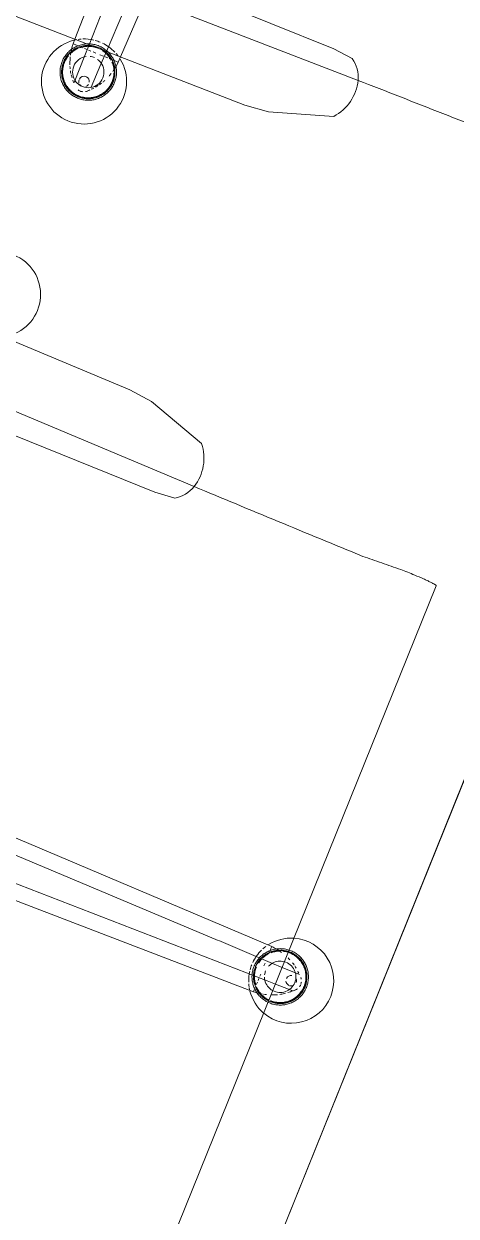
# Model space of a CAD drawing. Header units: inches. Extents: x -13 to 4331, y -638 to 2885.
# Drawn here: x 2842.05 to 2852.51, y 1560.35 to 1589.2 of the extents above; entities that cross this region are included whole.
import ezdxf

# ---------------------------------------------------------------- set-up
doc = ezdxf.new("R2010")
doc.units = ezdxf.units.IN
doc.header["$MEASUREMENT"] = 0
doc.layers.add('I-FURN', color=30, linetype='Continuous', lineweight=9)

# ---------------------------------------------------------------- blocks, each defined once
blk = doc.blocks.new('Furniture 71 - Furniture 50-5502877-FIRST FLOOR POWER _ SIGNAL')
at = {"layer": 'I-FURN'}
for p, q in [((2858.357, 1606.755), (2814.044, 1496.976)), ((2814.044, 1496.976), (2858.357, 1606.755))]:
    blk.add_line(p, q, dxfattribs=at)
blk = doc.blocks.new('HermanMiller_Collection_Eames_SoftPad_SideChair - Arms Swivel Base-V29-FIRST FLOOR POWER _ SIGNAL')
at = {"layer": 'I-FURN'}
for p, q in [((-3.174, 11.848), (3.825, 11.753)), ((3.825, 11.753), (4.418, 11.69)), ((4.418, 11.69), (5.925, 11.201)), ((-1.516, 10.278), (6.145, 10.171)), ((12.475, 10.136), (12.475, -10.205)), ((5.318, 9.685), (-2.766, 9.685)), ((5.815, 9.737), (5.318, 9.685)), ((0.827, 0.743), (12.054, 0.55)), ((10.796, 0.202), (1.453, 0.341)), ((12.054, 0.55), (12.054, 0.499)), ((12.054, 0.487), (12.054, 0.397)), ((12.225, 0.181), (10.81, 0.202)), ((11.879, 0.038), (11.875, 0.012)), ((11.919, 0.187), (11.909, 0.163)), ((12.054, 0.118), (12.054, 0.044)), ((12.475, 0.177), (12.225, 0.181)), ((12.928, 0.17), (12.475, 0.177)), ((1.453, -0.422), (12.258, -0.261)), ((11.838, -0.108), (11.84, -0.135)), ((11.872, -0.04), (11.872, -0.053)), ((11.872, -0.053), (11.873, -0.079)), ((11.877, -0.131), (11.88, -0.156)), ((12.054, -0.167), (12.054, -0.225)), ((12.054, -0.284), (12.054, -0.336)), ((12.258, -0.261), (12.475, -0.258)), ((12.475, -0.258), (12.928, -0.251)), ((12.054, -0.38), (12.054, -0.433)), ((12.054, -0.631), (0.824, -0.824)), ((12.054, -0.58), (12.054, -0.631))]:
    blk.add_line(p, q, dxfattribs=at)
at = {"layer": 'I-FURN', "flags": 128}
for points in [[(12.474, 0.591), (12.448, 0.589), (12.422, 0.585), (12.397, 0.581), (12.371, 0.576), (12.346, 0.569), (12.322, 0.562), (12.297, 0.554), (12.273, 0.544), (12.249, 0.534), (12.226, 0.523), (12.203, 0.511), (12.181, 0.498), (12.159, 0.484), (12.138, 0.469), (12.117, 0.453), (12.097, 0.437), (12.078, 0.42), (12.06, 0.402), (12.042, 0.383), (12.025, 0.364)], [(12.471, 0.628), (12.444, 0.625), (12.417, 0.622), (12.39, 0.617), (12.363, 0.611), (12.337, 0.605), (12.31, 0.597), (12.285, 0.588), (12.259, 0.578), (12.234, 0.567), (12.209, 0.556), (12.185, 0.543), (12.162, 0.529), (12.139, 0.514), (12.116, 0.499)], [(13.201, -0.053), (13.2, -0.026), (13.199, 0.001), (13.196, 0.028), (13.192, 0.055), (13.187, 0.082), (13.181, 0.109), (13.174, 0.135), (13.166, 0.161), (13.157, 0.187), (13.147, 0.212), (13.136, 0.237), (13.124, 0.262), (13.111, 0.286), (13.097, 0.309), (13.082, 0.332), (13.066, 0.354), (13.049, 0.376), (13.032, 0.397), (13.013, 0.417), (12.994, 0.436), (12.974, 0.455), (12.953, 0.473), (12.932, 0.49), (12.91, 0.506), (12.887, 0.521), (12.864, 0.535), (12.84, 0.549), (12.816, 0.561), (12.791, 0.573), (12.766, 0.583), (12.74, 0.592), (12.714, 0.601), (12.688, 0.608), (12.661, 0.614), (12.634, 0.619), (12.607, 0.624), (12.58, 0.627), (12.553, 0.628), (12.526, 0.629), (12.498, 0.629), (12.471, 0.628)], [(13.164, -0.053), (13.164, -0.028), (13.162, -0.002), (13.16, 0.024), (13.156, 0.049), (13.151, 0.075), (13.146, 0.1), (13.139, 0.125), (13.132, 0.15), (13.123, 0.174), (13.113, 0.198), (13.103, 0.222), (13.091, 0.245), (13.079, 0.268), (13.066, 0.29), (13.051, 0.311), (13.036, 0.332), (13.021, 0.353), (13.004, 0.373), (12.987, 0.392), (12.968, 0.41), (12.949, 0.428), (12.93, 0.445), (12.91, 0.461), (12.889, 0.476), (12.867, 0.49), (12.845, 0.504), (12.823, 0.516), (12.8, 0.528), (12.776, 0.539), (12.752, 0.549), (12.728, 0.558), (12.703, 0.565), (12.679, 0.572), (12.653, 0.578), (12.628, 0.583), (12.602, 0.587), (12.577, 0.59), (12.551, 0.592), (12.525, 0.593), (12.499, 0.592), (12.474, 0.591)], [(11.997, 0.387), (11.979, 0.366), (11.963, 0.344), (11.948, 0.322), (11.933, 0.299), (11.92, 0.275), (11.907, 0.251)], [(12.025, 0.364), (12.008, 0.343), (11.993, 0.323), (11.978, 0.301), (11.965, 0.28), (11.952, 0.257), (11.94, 0.234), (11.929, 0.211), (11.919, 0.187)], [(12.034, 0.428), (12.015, 0.408), (11.997, 0.387)], [(12.116, 0.499), (12.095, 0.482), (12.074, 0.465), (12.053, 0.447), (12.034, 0.428)], [(11.907, 0.251), (11.895, 0.226), (11.885, 0.201), (11.875, 0.175), (11.866, 0.149), (11.859, 0.123), (11.852, 0.097), (11.847, 0.07), (11.842, 0.043), (11.839, 0.016), (11.837, -0.011), (11.836, -0.039), (11.835, -0.053)], [(11.875, 0.012), (11.873, -0.014), (11.872, -0.04)], [(11.909, 0.163), (11.901, 0.138), (11.894, 0.114), (11.888, 0.089), (11.883, 0.063), (11.879, 0.038)], [(11.835, -0.053), (11.836, -0.081), (11.838, -0.108)], [(11.84, -0.135), (11.844, -0.162), (11.849, -0.189), (11.855, -0.216), (11.862, -0.242), (11.87, -0.268), (11.879, -0.294), (11.889, -0.319), (11.9, -0.344), (11.913, -0.369), (11.926, -0.393), (11.94, -0.416), (11.955, -0.439), (11.971, -0.461), (11.987, -0.483), (12.005, -0.504), (12.023, -0.524), (12.043, -0.543), (12.062, -0.562), (12.083, -0.58)], [(11.873, -0.079), (11.874, -0.105), (11.877, -0.131)], [(11.88, -0.156), (11.885, -0.182), (11.891, -0.207), (11.897, -0.232), (11.905, -0.257), (11.914, -0.281), (11.923, -0.305), (11.934, -0.329), (11.945, -0.352), (11.958, -0.374), (11.971, -0.397), (11.985, -0.418), (12, -0.439), (12.016, -0.46)], [(12.484, -0.735), (12.511, -0.736), (12.538, -0.736), (12.565, -0.735), (12.593, -0.732), (12.62, -0.729), (12.647, -0.724), (12.673, -0.718), (12.7, -0.712), (12.726, -0.704), (12.752, -0.695), (12.777, -0.685), (12.802, -0.674), (12.827, -0.662), (12.851, -0.65), (12.875, -0.636), (12.898, -0.621), (12.92, -0.606), (12.942, -0.589), (12.963, -0.572), (12.983, -0.553), (13.003, -0.534), (13.022, -0.515), (13.04, -0.494), (13.057, -0.473), (13.073, -0.451), (13.089, -0.429), (13.103, -0.405), (13.117, -0.382), (13.13, -0.358), (13.141, -0.333), (13.152, -0.308), (13.162, -0.282), (13.17, -0.256), (13.178, -0.23), (13.184, -0.204), (13.19, -0.177), (13.194, -0.15), (13.198, -0.123), (13.2, -0.095), (13.201, -0.068), (13.201, -0.053)], [(12.485, -0.699), (12.511, -0.699), (12.537, -0.699), (12.563, -0.698), (12.589, -0.696), (12.614, -0.692), (12.64, -0.688), (12.665, -0.683), (12.69, -0.676), (12.715, -0.669), (12.739, -0.661), (12.763, -0.651), (12.787, -0.641), (12.81, -0.63), (12.833, -0.618), (12.855, -0.605), (12.877, -0.591), (12.898, -0.576), (12.919, -0.56), (12.939, -0.544), (12.958, -0.527), (12.977, -0.509), (12.995, -0.49), (13.012, -0.47), (13.028, -0.45), (13.043, -0.43), (13.058, -0.408), (13.072, -0.387), (13.085, -0.364), (13.097, -0.341), (13.108, -0.318), (13.118, -0.294), (13.127, -0.27), (13.135, -0.245), (13.142, -0.221), (13.149, -0.195), (13.154, -0.17), (13.158, -0.145), (13.161, -0.119), (13.163, -0.093), (13.164, -0.067), (13.164, -0.053)], [(12.016, -0.46), (12.032, -0.479), (12.05, -0.499), (12.068, -0.517), (12.087, -0.535), (12.107, -0.551), (12.127, -0.567), (12.148, -0.583), (12.169, -0.597), (12.191, -0.611), (12.214, -0.623), (12.237, -0.635), (12.26, -0.646), (12.284, -0.656), (12.308, -0.665), (12.333, -0.672), (12.358, -0.679), (12.383, -0.685), (12.408, -0.69), (12.434, -0.694), (12.46, -0.697), (12.485, -0.699)], [(12.083, -0.58), (12.105, -0.597), (12.127, -0.613), (12.149, -0.628), (12.173, -0.642), (12.196, -0.656), (12.221, -0.668), (12.246, -0.679), (12.271, -0.69), (12.296, -0.699), (12.322, -0.708), (12.349, -0.715), (12.375, -0.721), (12.402, -0.726), (12.429, -0.73), (12.456, -0.733), (12.484, -0.735)]]:
    blk.add_lwpolyline(points, dxfattribs=at)
at = {"layer": 'I-FURN'}
for centre, radius, start, end in [((0.005, 12.704), 1.03, 306.2164, 90.2164), ((5.073, 10.48), 1.116, 343.9109, 40.257), ((5.398, 10.397), 0.781, 302.3218, 343.1534), ((12.8, -0.04), 1.03, 108.4953, 144), ((12.8, -0.04), 1.03, 0, 108), ((12.518, -0.053), 0.637, 94.3578, 135), ((12.518, -0.053), 0.637, 0, 94.3578), ((12.8, -0.04), 1.03, 156.0244, 166.5038), ((12.8, -0.04), 1.03, 148.7856, 153.6867), ((12.518, -0.053), 0.637, 138.2466, 156.2248), ((12.518, -0.053), 0.622, 146.3754, 155.6635), ((12.518, -0.053), 0.622, 137.2021, 144.1202), ((12.518, -0.053), 0.622, 124.0419, 132.9286), ((12.518, -0.053), 0.622, 112.8129, 123.5707), ((12.518, -0.053), 0.38, 96.8866, 141.6756), ((12.518, -0.053), 0.622, 101.424, 105.8414), ((12.518, -0.053), 0.622, 94.465, 100.9543), ((12.518, -0.053), 0.622, 79.0457, 94.465), ((12.518, -0.053), 0.38, 0, 96.8866), ((12.518, -0.053), 0.622, 67.7055, 78.576), ((12.518, -0.053), 0.622, 56.4293, 67.1871), ((12.518, -0.053), 0.622, 45.0353, 55.9581), ((12.518, -0.053), 0.622, 34.1008, 45), ((12.518, -0.053), 0.622, 22.7188, 33.6246), ((12.8, -0.04), 1.03, 167.0326, 176.5762), ((12.518, -0.053), 0.637, 157.4592, 171.726), ((12.518, -0.053), 0.622, 157.7739, 168.6489), ((12.518, -0.053), 0.38, 141.6756, 159.8914), ((12.8, -0.04), 0.127, 103.8204, 175.2433), ((12.8, -0.04), 0.127, 103.8204, 175.2433), ((12.8, -0.04), 0.127, 1.5551, 42.3354), ((12.8, -0.04), 0.127, 1.5551, 42.3354), ((12.518, -0.053), 0.622, 11.3511, 22.2261), ((12.518, -0.053), 0.622, 0, 10.841), ((12.8, -0.04), 1.03, 180, 186.9678), ((12.8, -0.04), 1.03, 188.9351, 203.9756), ((12.518, -0.053), 0.637, 180, 189.3611), ((12.518, -0.053), 0.637, 190.944, 219.1226), ((12.518, -0.053), 0.622, 180, 190.1553), ((12.518, -0.053), 0.622, 191.3511, 201.6702), ((12.518, -0.053), 0.38, 180, 194.339), ((12.518, -0.053), 0.38, 203.4421, 214.3335), ((12.518, -0.053), 0.38, 214.3335, 263.1134), ((12.518, -0.053), 0.38, 263.1134, 0), ((12.8, -0.04), 1.03, 252, 0), ((12.518, -0.053), 0.637, 270, 0), ((12.8, -0.04), 0.127, 205.4958, 265.4992), ((12.8, -0.04), 0.127, 205.4958, 265.4992), ((12.8, -0.04), 0.127, 274.4525, 308.5308), ((12.8, -0.04), 0.127, 274.4525, 308.5308), ((12.518, -0.053), 0.622, 337.7739, 348.6489), ((12.518, -0.053), 0.622, 349.159, 0), ((12.8, -0.04), 1.03, 206.3133, 211.2144), ((12.518, -0.053), 0.622, 202.7188, 213.0582), ((12.518, -0.053), 0.622, 214.1008, 220.1024), ((12.518, -0.053), 0.637, 225, 265.6422), ((12.518, -0.053), 0.622, 225.0353, 235.9581), ((12.518, -0.053), 0.622, 236.4293, 244.5184), ((12.518, -0.053), 0.622, 292.8129, 303.5707), ((12.518, -0.053), 0.622, 304.0419, 314.9647), ((12.518, -0.053), 0.622, 315, 325.8992), ((12.518, -0.053), 0.622, 326.3754, 337.2812), ((12.8, -0.04), 1.03, 212.1616, 215.0846), ((12.8, -0.04), 1.03, 216, 251.5047), ((12.518, -0.053), 0.622, 248.8656, 258.576), ((12.518, -0.053), 0.622, 259.0457, 265.535), ((12.518, -0.053), 0.622, 270, 280.9543), ((12.518, -0.053), 0.622, 281.424, 292.2945)]:
    blk.add_arc(centre, radius, start, end, dxfattribs=at)
for points in [[(6.145, 10.171), (6.876, 10.162), (8.344, 10.146), (9.822, 10.136), (10.564, 10.132)], [(10.564, 10.132), (10.724, 10.141), (11.044, 10.156), (11.37, 10.172), (11.534, 10.18)], [(12.323, 0.507), (12.235, 0.529), (12.145, 0.543), (12.054, 0.55)], [(12.721, 0.34), (12.704, 0.35), (12.688, 0.361), (12.671, 0.371)], [(12.795, 0.288), (12.779, 0.3), (12.763, 0.311), (12.746, 0.323)], [(12.903, 0.195), (12.888, 0.209), (12.873, 0.223), (12.858, 0.236)], [(12.835, -0.336), (12.867, -0.31), (12.898, -0.281), (12.928, -0.251)], [(12.932, -0.249), (12.946, -0.239), (12.959, -0.229), (12.97, -0.217)], [(12.975, -0.212), (12.983, -0.204), (12.996, -0.189), (13.008, -0.172), (13.014, -0.163)], [(12.301, -0.593), (12.324, -0.587), (12.347, -0.581), (12.37, -0.574)], [(12.669, -0.452), (12.685, -0.443), (12.701, -0.433), (12.717, -0.423)], [(12.054, -0.631), (12.13, -0.625), (12.205, -0.614), (12.279, -0.598)]]:
    blk.add_open_spline(points, degree=3, dxfattribs=at)
for points, knots in [([(11.534, 10.18), (11.651, 10.182), (11.86, 10.183), (12.094, 10.178), (12.228, 10.171), (12.314, 10.166), (12.384, 10.159), (12.436, 10.152), (12.468, 10.144), (12.475, 10.139), (12.475, 10.136)], [-1, -1, -1, -1, -0.727273, -0.545455, -0.454545, -0.363636, -0.272727, -0.181818, -0.090909, 0, 0, 0, 0]), ([(12.579, 0.418), (12.561, 0.426), (12.542, 0.434), (12.522, 0.442), (12.522, 0.442)], [-0.56308279, -0.56308279, -0.56308279, -0.56308279, -0.5, -0.49871358, -0.49871358, -0.49871358, -0.49871358]), ([(13.014, 0.082), (13.008, 0.091), (12.999, 0.104), (12.989, 0.116), (12.986, 0.12)], [-0.25, -0.25, -0.25, -0.25, -0.1875, -0.15490909, -0.15490909, -0.15490909, -0.15490909]), ([(13.048, -0.04), (13.048, -0.03), (13.047, -0.009), (13.042, 0.012), (13.04, 0.022)], [-0.5, -0.5, -0.5, -0.5, -0.4375, -0.3777775, -0.3777775, -0.3777775, -0.3777775]), ([(13.039, -0.104), (13.042, -0.094), (13.046, -0.077), (13.048, -0.06), (13.048, -0.054)], [-0.625, -0.625, -0.625, -0.625, -0.5625, -0.52551852, -0.52551852, -0.52551852, -0.52551852]), ([(12.477, -0.54), (12.493, -0.534), (12.542, -0.516), (12.59, -0.494), (12.622, -0.478)], [-0.5499889, -0.5499889, -0.5499889, -0.5499889, -0.5, -0.3884515, -0.3884515, -0.3884515, -0.3884515]), ([(12.732, -0.413), (12.734, -0.412), (12.752, -0.399), (12.77, -0.387), (12.787, -0.375)], [-0.25631409, -0.25631409, -0.25631409, -0.25631409, -0.25, -0.18832971, -0.18832971, -0.18832971, -0.18832971])]:
    blk.add_open_spline(points, degree=3, knots=knots, dxfattribs=at)
blk = doc.blocks.new('HermanMiller_Collection_Eames_SoftPad_SideChair - Arms Swivel Base-V30-FIRST FLOOR POWER _ SIGNAL')
at = {"layer": 'I-FURN'}
for p, q in [((-2.766, -9.753), (5.318, -9.753)), ((5.318, -9.753), (5.815, -9.806)), ((6.145, -10.239), (-1.516, -10.346)), ((-0.582, -11.881), (-0.602, -10.333)), ((-0.231, -10.328), (-0.216, -11.876)), ((0.236, -11.87), (0.266, -10.321)), ((0.637, -10.316), (0.603, -11.865)), ((5.925, -11.269), (4.418, -11.759)), ((3.825, -11.821), (-3.174, -11.916)), ((-0.113, -11.827), (-0.14, -11.832)), ((4.418, -11.759), (3.825, -11.821)), ((-0.581, -11.999), (-0.582, -11.881)), ((-0.53, -11.999), (-0.581, -11.999)), ((-0.427, -12), (-0.518, -12)), ((-0.385, -11.991), (-0.405, -12.007)), ((-0.329, -12), (-0.395, -12)), ((-0.214, -12.001), (-0.287, -12.001)), ((-0.216, -11.876), (-0.213, -12.159)), ((-0.117, -12.001), (-0.181, -12.001)), ((-0.131, -11.868), (-0.156, -11.874)), ((-0.106, -11.863), (-0.131, -11.868)), ((-0.08, -11.858), (-0.106, -11.863)), ((0.016, -12.002), (-0.056, -12.002)), ((0.211, -12.003), (0.122, -12.003)), ((0.229, -12.209), (0.236, -11.87)), ((0.325, -12.003), (0.256, -12.003)), ((0.414, -12.004), (0.362, -12.004)), ((0.537, -12.004), (0.446, -12.004)), ((0.547, -12.068), (0.529, -12.047)), ((0.6, -12.005), (0.549, -12.005)), ((0.603, -11.865), (0.6, -12.005)), ((-0.213, -12.159), (-0.206, -12.862)), ((0.218, -12.806), (0.229, -12.209))]:
    blk.add_line(p, q, dxfattribs=at)
at = {"layer": 'I-FURN', "flags": 128}
for points in [[(-0.004, -11.815), (-0.032, -11.816), (-0.059, -11.819), (-0.086, -11.822), (-0.113, -11.827)], [(0.185, -11.836), (0.158, -11.83), (0.132, -11.824), (0.105, -11.82), (0.078, -11.817), (0.05, -11.815), (0.023, -11.814), (-0.004, -11.815)], [(-0.523, -12.078), (-0.539, -12.1), (-0.555, -12.122), (-0.569, -12.145), (-0.583, -12.169), (-0.596, -12.193), (-0.607, -12.218), (-0.618, -12.243), (-0.628, -12.269), (-0.636, -12.294), (-0.644, -12.321), (-0.65, -12.347), (-0.656, -12.374), (-0.66, -12.401), (-0.664, -12.428), (-0.666, -12.455), (-0.667, -12.483), (-0.667, -12.497)], [(-0.405, -12.007), (-0.424, -12.024), (-0.443, -12.042), (-0.461, -12.061), (-0.478, -12.08), (-0.494, -12.1), (-0.51, -12.121), (-0.524, -12.142), (-0.538, -12.164), (-0.551, -12.187), (-0.563, -12.21), (-0.574, -12.233), (-0.584, -12.257), (-0.593, -12.281), (-0.601, -12.305), (-0.608, -12.33), (-0.615, -12.355), (-0.62, -12.381), (-0.624, -12.406), (-0.627, -12.432), (-0.629, -12.458), (-0.63, -12.483), (-0.63, -12.497)], [(-0.269, -11.876), (-0.293, -11.888), (-0.317, -11.901), (-0.341, -11.915), (-0.364, -11.93), (-0.386, -11.945), (-0.408, -11.962), (-0.429, -11.979), (-0.449, -11.997), (-0.469, -12.016), (-0.488, -12.036), (-0.506, -12.057), (-0.523, -12.078)], [(-0.156, -11.874), (-0.181, -11.882), (-0.205, -11.89), (-0.23, -11.9), (-0.253, -11.91), (-0.277, -11.921), (-0.299, -11.933), (-0.322, -11.946), (-0.343, -11.96), (-0.365, -11.975), (-0.385, -11.991)], [(-0.14, -11.832), (-0.166, -11.839), (-0.192, -11.847), (-0.218, -11.856), (-0.243, -11.866), (-0.269, -11.876)], [(0.176, -11.871), (0.151, -11.865), (0.125, -11.861), (0.1, -11.857), (0.074, -11.854), (0.048, -11.852), (0.023, -11.851), (-0.003, -11.851), (-0.029, -11.853), (-0.055, -11.855), (-0.08, -11.858)], [(0.427, -11.999), (0.407, -11.983), (0.386, -11.968), (0.365, -11.954), (0.343, -11.94), (0.32, -11.927), (0.297, -11.916), (0.274, -11.905), (0.25, -11.895), (0.225, -11.886), (0.201, -11.878), (0.176, -11.871)], [(0.288, -11.871), (0.263, -11.861), (0.237, -11.851), (0.211, -11.843), (0.185, -11.836)], [(0.529, -12.047), (0.511, -12.027), (0.491, -12.007), (0.471, -11.989), (0.451, -11.971), (0.429, -11.954), (0.407, -11.938), (0.385, -11.923), (0.361, -11.908), (0.337, -11.895), (0.313, -11.883), (0.288, -11.871)], [(0.662, -12.497), (0.661, -12.471), (0.66, -12.446), (0.657, -12.42), (0.653, -12.394), (0.649, -12.369), (0.643, -12.344), (0.637, -12.319), (0.629, -12.294), (0.62, -12.27), (0.611, -12.246), (0.6, -12.222), (0.589, -12.199), (0.576, -12.176), (0.563, -12.154), (0.549, -12.132), (0.534, -12.111), (0.518, -12.091), (0.501, -12.071), (0.484, -12.052), (0.466, -12.034), (0.447, -12.016), (0.427, -11.999)], [(0.698, -12.497), (0.698, -12.47), (0.696, -12.443), (0.694, -12.416), (0.69, -12.388), (0.685, -12.362), (0.679, -12.335), (0.672, -12.309), (0.664, -12.282), (0.655, -12.257), (0.645, -12.231), (0.633, -12.206), (0.621, -12.182), (0.608, -12.158), (0.594, -12.135), (0.579, -12.112), (0.563, -12.089), (0.547, -12.068)], [(-0.667, -12.497), (-0.667, -12.525), (-0.665, -12.552), (-0.662, -12.579), (-0.658, -12.606), (-0.654, -12.633), (-0.648, -12.66), (-0.641, -12.686), (-0.633, -12.712), (-0.623, -12.738), (-0.613, -12.763), (-0.602, -12.788), (-0.59, -12.813), (-0.577, -12.837), (-0.563, -12.86), (-0.548, -12.883), (-0.532, -12.905), (-0.515, -12.927), (-0.498, -12.948), (-0.479, -12.968), (-0.46, -12.987), (-0.44, -13.006), (-0.419, -13.024), (-0.398, -13.041), (-0.376, -13.057), (-0.353, -13.072), (-0.33, -13.086), (-0.306, -13.099), (-0.282, -13.112), (-0.257, -13.123), (-0.232, -13.134), (-0.206, -13.143), (-0.18, -13.151), (-0.154, -13.159), (-0.127, -13.165), (-0.1, -13.17), (-0.073, -13.174), (-0.046, -13.177), (-0.019, -13.179), (0.008, -13.18), (0.036, -13.18), (0.063, -13.178), (0.09, -13.176), (0.117, -13.172), (0.144, -13.168), (0.171, -13.162), (0.197, -13.155), (0.223, -13.148), (0.249, -13.139), (0.275, -13.129), (0.3, -13.118), (0.324, -13.106), (0.348, -13.093), (0.372, -13.08), (0.395, -13.065), (0.417, -13.049), (0.439, -13.033), (0.46, -13.015), (0.481, -12.997), (0.5, -12.978), (0.519, -12.958), (0.537, -12.938), (0.554, -12.917), (0.571, -12.895), (0.586, -12.872), (0.601, -12.849), (0.614, -12.826), (0.627, -12.801), (0.639, -12.777), (0.649, -12.752), (0.659, -12.726), (0.668, -12.7), (0.675, -12.674), (0.682, -12.647), (0.687, -12.621), (0.692, -12.594), (0.695, -12.567), (0.697, -12.539), (0.698, -12.512), (0.698, -12.497)], [(-0.63, -12.497), (-0.63, -12.523), (-0.628, -12.549), (-0.626, -12.575), (-0.622, -12.6), (-0.618, -12.626), (-0.612, -12.651), (-0.605, -12.676), (-0.598, -12.701), (-0.589, -12.725), (-0.579, -12.749), (-0.569, -12.772), (-0.557, -12.796), (-0.545, -12.818), (-0.532, -12.84), (-0.518, -12.862), (-0.503, -12.883), (-0.487, -12.904), (-0.47, -12.923), (-0.453, -12.942), (-0.435, -12.961), (-0.416, -12.978), (-0.396, -12.995), (-0.376, -13.011), (-0.355, -13.027), (-0.333, -13.041), (-0.311, -13.054), (-0.289, -13.067), (-0.266, -13.079), (-0.242, -13.09), (-0.218, -13.099), (-0.194, -13.108), (-0.17, -13.116), (-0.145, -13.123), (-0.12, -13.129), (-0.094, -13.134), (-0.069, -13.138), (-0.043, -13.141), (-0.017, -13.143), (0.009, -13.143), (0.034, -13.143), (0.06, -13.142), (0.086, -13.14), (0.112, -13.136), (0.137, -13.132), (0.162, -13.126), (0.187, -13.12), (0.212, -13.113), (0.237, -13.104), (0.261, -13.095), (0.284, -13.085), (0.308, -13.074), (0.331, -13.061), (0.353, -13.048), (0.375, -13.034), (0.396, -13.02), (0.416, -13.004), (0.436, -12.988), (0.456, -12.97), (0.474, -12.952), (0.492, -12.934), (0.509, -12.914), (0.525, -12.894), (0.541, -12.874), (0.555, -12.852), (0.569, -12.83), (0.582, -12.808), (0.594, -12.785), (0.605, -12.762), (0.615, -12.738), (0.624, -12.714), (0.633, -12.689), (0.64, -12.664), (0.646, -12.639), (0.651, -12.614), (0.655, -12.588), (0.658, -12.563), (0.66, -12.537), (0.662, -12.511), (0.662, -12.497)]]:
    blk.add_lwpolyline(points, dxfattribs=at)
at = {"layer": 'I-FURN'}
for centre, radius, start, end in [((5.398, -10.465), 0.781, 16.8466, 57.6782), ((5.073, -10.548), 1.116, 319.743, 16.0891), ((0.006, -12.748), 1.03, 116.043, 119.7224), ((0.006, -12.748), 1.03, 98.6648, 113.7053), ((0.006, -12.748), 1.03, 89.7297, 96.6975), ((0.006, -12.748), 1.03, 76.7623, 86.3059), ((0.006, -12.748), 1.03, 65.7541, 76.2335), ((0.006, -12.748), 1.03, 125.7297, 269.7297), ((0.016, -12.497), 0.637, 135, 180), ((0.006, -12.748), 1.03, 121.8913, 124.8143), ((0.016, -12.497), 0.622, 135.2659, 145.8992), ((0.016, -12.497), 0.637, 102.3257, 131.1043), ((0.016, -12.497), 0.622, 125.5493, 132.1402), ((0.016, -12.497), 0.622, 113.564, 123.5707), ((0.016, -12.497), 0.622, 102.794, 112.2945), ((0.016, -12.497), 0.637, 93.2247, 102.0794), ((0.016, -12.497), 0.622, 90, 100.9543), ((0.016, -12.497), 0.38, 88.6905, 104.9664), ((0.006, -12.748), 1.03, 269.7297, 53.7297), ((0.016, -12.497), 0.637, 69.4412, 83.3684), ((0.016, -12.497), 0.622, 69.0061, 78.576), ((0.016, -12.497), 0.637, 50.1546, 68.0802), ((0.016, -12.497), 0.622, 56.4293, 66.783), ((0.016, -12.497), 0.622, 49.1645, 55.8255), ((0.016, -12.497), 0.622, 34.1008, 45), ((0.016, -12.497), 0.637, 0, 45), ((0.006, -12.748), 1.03, 58.5153, 62.9312), ((0.016, -12.497), 0.622, 169.159, 180), ((0.016, -12.497), 0.622, 162.4385, 168.6489), ((0.016, -12.497), 0.622, 146.3754, 157.2812), ((0.016, -12.497), 0.38, 120, 180), ((0.016, -12.497), 0.38, 60, 75.4819), ((0.016, -12.497), 0.38, 0, 60), ((0.016, -12.497), 0.622, 23.8308, 33.6246), ((0.016, -12.497), 0.622, 11.3511, 20.5288), ((0.016, -12.497), 0.622, 0, 10.841), ((0.016, -12.497), 0.637, 180, 0), ((0.016, -12.497), 0.622, 180, 190.841), ((0.016, -12.497), 0.622, 191.3511, 202.2261), ((0.016, -12.497), 0.38, 180, 0), ((0.006, -12.748), 0.127, 89.7297, 175.2289), ((0.006, -12.748), 0.127, 89.7297, 175.2289), ((0.006, -12.748), 0.127, 13.5501, 84.973), ((0.006, -12.748), 0.127, 13.5501, 84.973), ((0.016, -12.497), 0.622, 337.7739, 348.6489), ((0.016, -12.497), 0.622, 349.159, 0), ((0.016, -12.497), 0.622, 202.7188, 213.6246), ((0.016, -12.497), 0.622, 214.1008, 225), ((0.016, -12.497), 0.622, 225.0353, 235.9581), ((0.006, -12.748), 0.127, 184.1822, 218.2605), ((0.006, -12.748), 0.127, 184.1822, 218.2605), ((0.006, -12.748), 0.127, 235.0676, 259.5396), ((0.006, -12.748), 0.127, 235.0676, 259.5396), ((0.006, -12.748), 0.127, 312.0651, 347.504), ((0.006, -12.748), 0.127, 312.0651, 347.504), ((0.016, -12.497), 0.622, 304.0419, 314.9647), ((0.016, -12.497), 0.622, 315, 325.8992), ((0.016, -12.497), 0.622, 326.3754, 337.2385), ((0.016, -12.497), 0.622, 236.4293, 247.1871), ((0.016, -12.497), 0.622, 247.7055, 258.576), ((0.016, -12.497), 0.622, 259.0457, 280.9543), ((0.016, -12.497), 0.622, 281.424, 292.2945), ((0.016, -12.497), 0.622, 292.8129, 303.5707)]:
    blk.add_arc(centre, radius, start, end, dxfattribs=at)
for points in [[(10.564, -10.201), (9.822, -10.205), (8.344, -10.215), (6.876, -10.23), (6.145, -10.239)], [(-0.581, -11.999), (-0.574, -12.096), (-0.559, -12.19), (-0.535, -12.282)], [(0.559, -12.259), (0.579, -12.176), (0.593, -12.091), (0.6, -12.005)], [(-0.445, -12.539), (-0.436, -12.557), (-0.427, -12.575), (-0.418, -12.592)], [(0.379, -12.682), (0.392, -12.663), (0.404, -12.644), (0.415, -12.625)], [(0.434, -12.591), (0.445, -12.572), (0.454, -12.552), (0.464, -12.533)], [(-0.258, -12.82), (-0.243, -12.836), (-0.228, -12.853), (-0.212, -12.869)], [(0.177, -12.925), (0.191, -12.911), (0.203, -12.896), (0.215, -12.88)], [(0.235, -12.858), (0.252, -12.841), (0.269, -12.823), (0.284, -12.805)]]:
    blk.add_open_spline(points, degree=3, dxfattribs=at)
for points, knots in [([(-0.526, -12.316), (-0.519, -12.342), (-0.503, -12.393), (-0.481, -12.455), (-0.466, -12.49), (-0.462, -12.501)], [-0.6666667, -0.6666667, -0.6666667, -0.6666667, -0.5833333, -0.5, -0.4646985, -0.4646985, -0.4646985, -0.4646985]), ([(0.518, -12.398), (0.518, -12.398), (0.526, -12.372), (0.535, -12.347), (0.542, -12.321)], [-0.41698931, -0.41698931, -0.41698931, -0.41698931, -0.41666667, -0.33333333, -0.33333333, -0.33333333, -0.33333333]), ([(-0.396, -12.632), (-0.385, -12.65), (-0.374, -12.667), (-0.362, -12.685), (-0.362, -12.685)], [-0.31295705, -0.31295705, -0.31295705, -0.31295705, -0.25, -0.24817442, -0.24817442, -0.24817442, -0.24817442]), ([(-0.34, -12.717), (-0.332, -12.728), (-0.319, -12.747), (-0.304, -12.765), (-0.298, -12.772)], [-0.20932429, -0.20932429, -0.20932429, -0.20932429, -0.16666667, -0.13850082, -0.13850082, -0.13850082, -0.13850082]), ([(0.127, -12.963), (0.136, -12.957), (0.152, -12.946), (0.167, -12.934), (0.173, -12.929)], [-0.25, -0.25, -0.25, -0.25, -0.1875, -0.1360604, -0.1360604, -0.1360604, -0.1360604]), ([(0.316, -12.768), (0.32, -12.763), (0.335, -12.743), (0.35, -12.723), (0.361, -12.708)], [-0.85178181, -0.85178181, -0.85178181, -0.85178181, -0.83333333, -0.77599112, -0.77599112, -0.77599112, -0.77599112]), ([(-0.054, -12.989), (-0.045, -12.991), (-0.026, -12.995), (-0.006, -12.997), (0.005, -12.997)], [-0.6150452, -0.6150452, -0.6150452, -0.6150452, -0.5625, -0.5, -0.5, -0.5, -0.5]), ([(0.016, -12.997), (0.023, -12.996), (0.041, -12.995), (0.058, -12.991), (0.069, -12.988)], [-0.4787072, -0.4787072, -0.4787072, -0.4787072, -0.4375, -0.375, -0.375, -0.375, -0.375])]:
    blk.add_open_spline(points, degree=3, knots=knots, dxfattribs=at)

msp = doc.modelspace()

# ---------------------------------------------------------------- block references
at = {"layer": 'I-FURN', "rotation": 338.0181849649916}
for name, p in [('HermanMiller_Collection_Eames_SoftPad_SideChair - Arms Swivel Base-V30-FIRST FLOOR POWER _ SIGNAL', (2848.272, 1599.628)), ('HermanMiller_Collection_Eames_SoftPad_SideChair - Arms Swivel Base-V29-FIRST FLOOR POWER _ SIGNAL', (2836.665, 1570.873))]:
    msp.add_blockref(name, p, dxfattribs=at)
at = {"layer": 'I-FURN'}
msp.add_blockref('Furniture 71 - Furniture 50-5502877-FIRST FLOOR POWER _ SIGNAL', (8.265, -1.377), dxfattribs=at)

doc.saveas('drawing.dxf')
